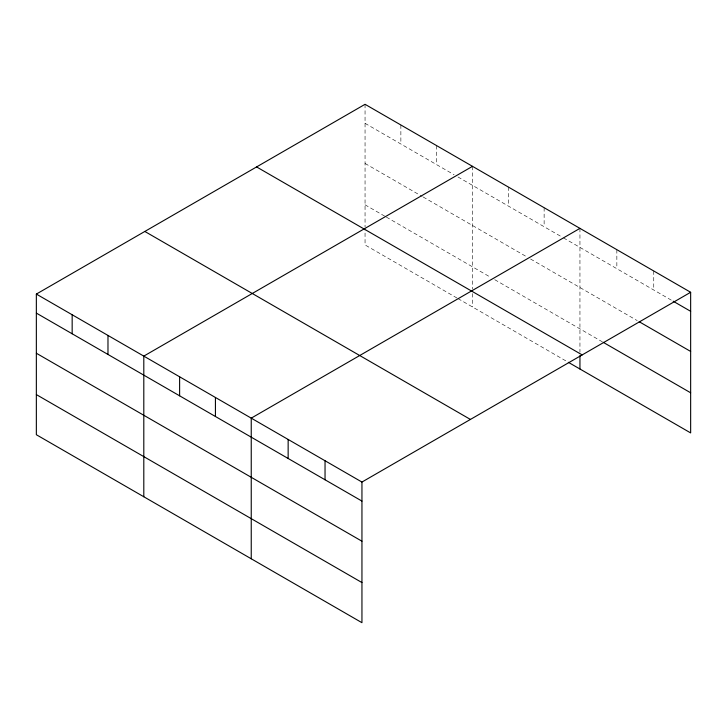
<?xml version="1.0" encoding="UTF-8"?>
<svg xmlns="http://www.w3.org/2000/svg" width="727" height="727" viewBox="0 0 727 727"><rect width="100%" height="100%" fill="white"/><g stroke="black" fill="none" stroke-linecap="round" stroke-linejoin="round"><path stroke-width="0.55" stroke-dasharray="3.63 2.73" d="M365.054 123.326L454.111 174.744M457.983 176.979L562.525 237.338M563.489 237.893L672.202 300.66M365.054 163.457L422.169 196.435M423.132 196.99L526.712 256.795M530.583 259.03L637.243 320.607M365.054 204.805L385.383 216.546M386.355 217.1L490.898 277.46M494.769 279.695L602.283 341.772M457.01 298.034L365.054 244.944L365.054 228.223M457.983 298.588L567.36 361.746M653.746 270.98L653.746 290M616.85 249.67L616.85 268.699M579.946 228.369L579.946 352.286M544.132 207.695L544.132 226.715M508.318 187.012L508.318 206.041M472.505 166.338L472.505 289.137M472.505 293.599L472.505 306.976M436.691 145.654L436.691 164.684M400.868 124.98L400.868 144.01M365.054 104.306L365.054 227.106"/><path stroke-width="1.09" d="M690.65 292.281L365.054 104.306L36.35 294.081L36.35 434.719L361.946 622.694L361.946 482.056L690.65 292.281L690.65 432.919L568.332 362.3M472.505 166.338L143.801 356.112L143.801 496.75M579.946 228.369L251.242 418.143L251.242 558.781M673.175 301.214L690.65 311.31M639.187 321.725L690.65 351.441M603.256 342.335L690.65 392.789M256.586 166.928L582.182 354.912M144.818 231.45L470.414 419.434M36.35 294.081L361.946 482.056M36.35 313.101L361.946 501.085M36.35 353.24L361.946 541.215M36.35 394.588L361.946 582.563M579.946 355.63L579.946 369.007M325.042 460.754L325.042 479.784M288.146 439.453L288.146 458.473M215.428 397.469L215.428 416.498M179.614 376.786L179.614 395.815M107.978 335.438L107.978 354.458M72.164 314.755L72.164 333.784"/></g></svg>
